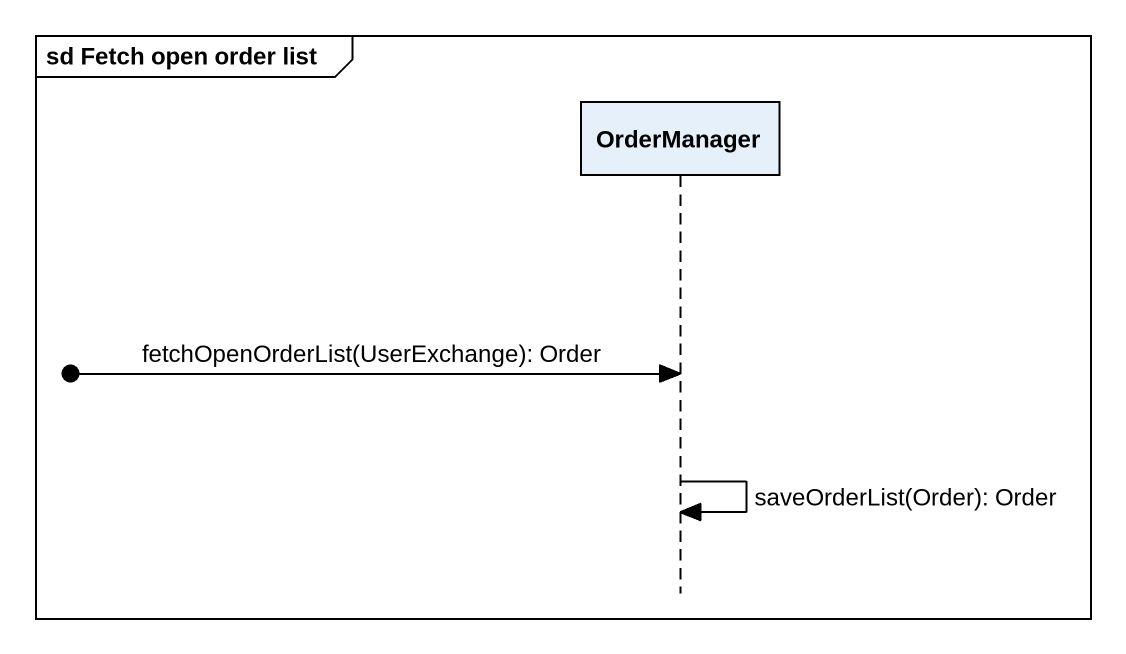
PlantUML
@startuml
mainframe sd Fetch open order list
hide footbox
participant OrderManager

[o-> OrderManager : fetchOpenOrderList(UserExchange): Order
OrderManager -> OrderManager : saveOrderList(Order): Order
@enduml
